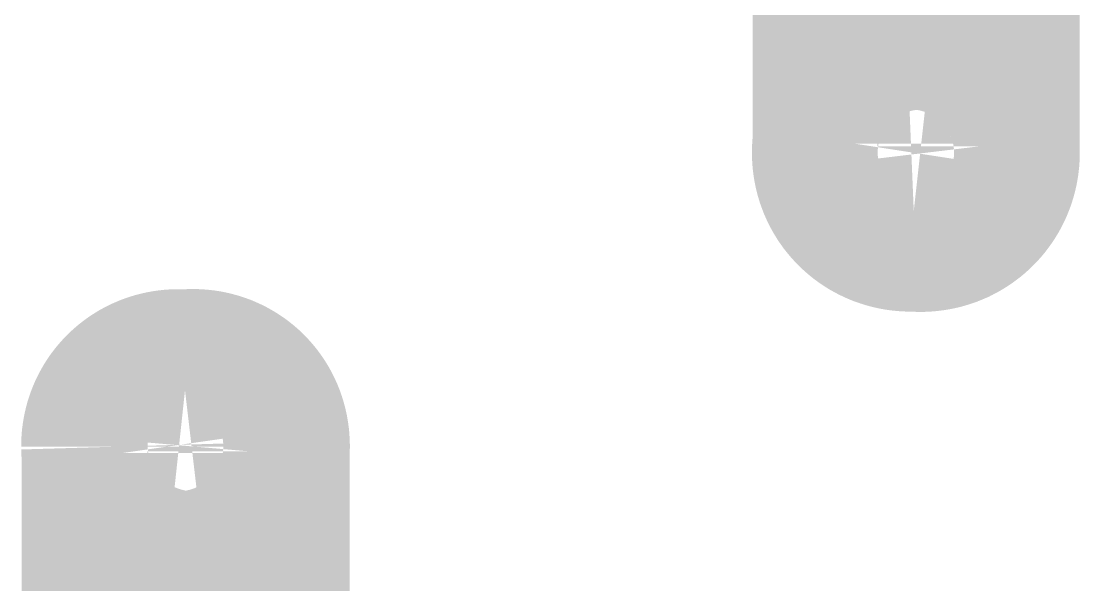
# Model space of a CAD drawing. Header units: inches. Extents: x 15 to 148, y 10 to 111.
# Drawn here: x 143.3748 to 143.4691, y 100.3561 to 100.4063 of the extents above; entities that cross this region are included whole.
import ezdxf

# ---------------------------------------------------------------- set-up
doc = ezdxf.new("R2010")
doc.units = ezdxf.units.IN
doc.header["$MEASUREMENT"] = 0
doc.layers.add('BLK_12AWG', color=7, linetype='Continuous')

# ---------------------------------------------------------------- blocks, each defined once
blk = doc.blocks.new('CEGHSD')
at = {"const_width": 0.008}
for points in [[(137.0129766324227, 100.7771660034614), (137.0129766324227, 100.7978260034614)], [(137.0129766324227, 100.7771660034614), (137.0129766324227, 100.7978260034614)], [(137.0129766324227, 100.7771660034614), (137.0129766324227, 100.7978260034614)], [(137.0179136324227, 100.7976660034614), (137.0179136324227, 100.7770520034614)], [(137.0179136324227, 100.7976660034614), (137.0179136324227, 100.7770520034614)], [(137.0179136324227, 100.7976660034614), (137.0179136324227, 100.7770520034614)], [(137.0129766324227, 100.7771660034614), (137.0129706324227, 100.7771270034614), (137.0129656324227, 100.7770860034614), (137.0129606324227, 100.7770420034614), (137.0129566324227, 100.7769980034614), (137.0129536324227, 100.7769530034614), (137.0129516324227, 100.7769060034614), (137.0129496324227, 100.7768590034614), (137.0129496324227, 100.7768110034614)], [(137.0129766324227, 100.7771660034614), (137.0129706324227, 100.7771270034614), (137.0129656324227, 100.7770860034614), (137.0129606324227, 100.7770420034614), (137.0129566324227, 100.7769980034614), (137.0129536324227, 100.7769530034614), (137.0129516324227, 100.7769060034614), (137.0129496324227, 100.7768590034614), (137.0129496324227, 100.7768110034614)], [(137.0129766324227, 100.7771660034614), (137.0129706324227, 100.7771270034614), (137.0129656324227, 100.7770860034614), (137.0129606324227, 100.7770420034614), (137.0129566324227, 100.7769980034614), (137.0129536324227, 100.7769530034614), (137.0129516324227, 100.7769060034614), (137.0129496324227, 100.7768590034614), (137.0129496324227, 100.7768110034614)], [(137.0152486324227, 100.7745120034614), (137.0152176324227, 100.7745120034614), (137.0151886324227, 100.7745130034614), (137.0151576324227, 100.7745140034614), (137.0151276324227, 100.7745150034614), (137.0150976324227, 100.7745170034614), (137.0150686324227, 100.7745190034614), (137.0150386324227, 100.7745210034614), (137.0150096324227, 100.7745240034614), (137.0149796324227, 100.7745270034614), (137.0149506324227, 100.7745300034614), (137.0149216324227, 100.7745340034614), (137.0148926324227, 100.7745380034614), (137.0148636324227, 100.7745420034614), (137.0148356324227, 100.7745470034614), (137.0148066324227, 100.7745520034614), (137.0147786324227, 100.7745580034614), (137.0147496324227, 100.7745640034614), (137.0147216324227, 100.7745700034614), (137.0146936324227, 100.7745760034614), (137.0146656324227, 100.7745830034614), (137.0146386324227, 100.7745900034614), (137.0146106324227, 100.7745980034614), (137.0145836324227, 100.7746050034614), (137.0145566324227, 100.7746130034614), (137.0145286324227, 100.7746220034614), (137.0145016324227, 100.7746310034614), (137.0144756324227, 100.7746400034614), (137.0144486324227, 100.7746490034614), (137.0144216324227, 100.7746590034614), (137.0143956324227, 100.7746680034614), (137.0143696324227, 100.7746790034614), (137.0143436324227, 100.7746890034614), (137.0143176324227, 100.7747000034614), (137.0142916324227, 100.7747110034614), (137.0142666324227, 100.7747230034614), (137.0142416324227, 100.7747350034614), (137.0142166324227, 100.7747470034614), (137.0141916324227, 100.7747590034614), (137.0141666324227, 100.7747720034614), (137.0141416324227, 100.7747850034614), (137.0141176324227, 100.7747980034614), (137.0140936324227, 100.7748120034614), (137.0140696324227, 100.7748260034614), (137.0140456324227, 100.7748390034614), (137.0140226324227, 100.7748540034614), (137.0139986324227, 100.7748680034614), (137.0139526324227, 100.7748980034614), (137.0139296324227, 100.7749140034614), (137.0139076324227, 100.7749290034614), (137.0138846324227, 100.7749460034614), (137.0138626324227, 100.7749620034614), (137.0138406324227, 100.7749780034614), (137.0138196324227, 100.7749950034614), (137.0137976324227, 100.7750120034614), (137.0137766324227, 100.7750290034614), (137.0137556324227, 100.7750470034614), (137.0137346324227, 100.7750650034614), (137.0137136324227, 100.7750830034614), (137.0136936324227, 100.7751010034614), (137.0136736324227, 100.7751200034614), (137.0136536324227, 100.7751380034614), (137.0136336324227, 100.7751570034614), (137.0136136324227, 100.7751770034614), (137.0135946324227, 100.7751960034614), (137.0135756324227, 100.7752160034614), (137.0135566324227, 100.7752360034614), (137.0135386324227, 100.7752560034614), (137.0135206324227, 100.7752760034614), (137.0135026324227, 100.7752970034614), (137.0134846324227, 100.7753180034614), (137.0134666324227, 100.7753390034614), (137.0134496324227, 100.7753600034614), (137.0134326324227, 100.7753820034614), (137.0134156324227, 100.7754030034614), (137.0133996324227, 100.7754260034614), (137.0133836324227, 100.7754480034614), (137.0133676324227, 100.7754700034614), (137.0133516324227, 100.7754920034614), (137.0133366324227, 100.7755150034614), (137.0133206324227, 100.7755380034614), (137.0133066324227, 100.7755610034614), (137.0132916324227, 100.7755850034614), (137.0132766324227, 100.7756090034614), (137.0132626324227, 100.7756320034614), (137.0132496324227, 100.7756560034614), (137.0132356324227, 100.7756800034614), (137.0132226324227, 100.7757050034614), (137.0132096324227, 100.7757290034614), (137.0131966324227, 100.7757540034614), (137.0131846324227, 100.7757790034614), (137.0131726324227, 100.7758040034614), (137.0131606324227, 100.7758290034614), (137.0131496324227, 100.7758550034614), (137.0131386324227, 100.7758800034614), (137.0131266324227, 100.7759060034614), (137.0131166324227, 100.7759320034614), (137.0131066324227, 100.7759580034614), (137.0130966324227, 100.7759850034614), (137.0130866324227, 100.7760110034614), (137.0130676324227, 100.7760640034614), (137.0130516324227, 100.7761180034614), (137.0130346324227, 100.7761730034614), (137.0130206324227, 100.7762290034614), (137.0130066324227, 100.7762850034614), (137.0129956324227, 100.7763410034614), (137.0129896324227, 100.7763690034614), (137.0129846324227, 100.7763980034614), (137.0129796324227, 100.7764270034614), (137.0129756324227, 100.7764550034614), (137.0129716324227, 100.7764840034614), (137.0129676324227, 100.7765130034614), (137.0129636324227, 100.7765430034614), (137.0129606324227, 100.7765720034614), (137.0129556324227, 100.7766310034614), (137.0129526324227, 100.7766900034614), (137.0129516324227, 100.7767200034614), (137.0129506324227, 100.7767510034614), (137.0129496324227, 100.7767810034614), (137.0129496324227, 100.7768110034614)], [(137.0152486324227, 100.7745120034614), (137.0152176324227, 100.7745120034614), (137.0151886324227, 100.7745130034614), (137.0151576324227, 100.7745140034614), (137.0151276324227, 100.7745150034614), (137.0150976324227, 100.7745170034614), (137.0150686324227, 100.7745190034614), (137.0150386324227, 100.7745210034614), (137.0150096324227, 100.7745240034614), (137.0149796324227, 100.7745270034614), (137.0149506324227, 100.7745300034614), (137.0149216324227, 100.7745340034614), (137.0148926324227, 100.7745380034614), (137.0148636324227, 100.7745420034614), (137.0148356324227, 100.7745470034614), (137.0148066324227, 100.7745520034614), (137.0147786324227, 100.7745580034614), (137.0147496324227, 100.7745640034614), (137.0147216324227, 100.7745700034614), (137.0146936324227, 100.7745760034614), (137.0146656324227, 100.7745830034614), (137.0146386324227, 100.7745900034614), (137.0146106324227, 100.7745980034614), (137.0145836324227, 100.7746050034614), (137.0145566324227, 100.7746130034614), (137.0145286324227, 100.7746220034614), (137.0145016324227, 100.7746310034614), (137.0144756324227, 100.7746400034614), (137.0144486324227, 100.7746490034614), (137.0144216324227, 100.7746590034614), (137.0143956324227, 100.7746680034614), (137.0143696324227, 100.7746790034614), (137.0143436324227, 100.7746890034614), (137.0143176324227, 100.7747000034614), (137.0142916324227, 100.7747110034614), (137.0142666324227, 100.7747230034614), (137.0142416324227, 100.7747350034614), (137.0142166324227, 100.7747470034614), (137.0141916324227, 100.7747590034614), (137.0141666324227, 100.7747720034614), (137.0141416324227, 100.7747850034614), (137.0141176324227, 100.7747980034614), (137.0140936324227, 100.7748120034614), (137.0140696324227, 100.7748260034614), (137.0140456324227, 100.7748390034614), (137.0140226324227, 100.7748540034614), (137.0139986324227, 100.7748680034614), (137.0139526324227, 100.7748980034614), (137.0139296324227, 100.7749140034614), (137.0139076324227, 100.7749290034614), (137.0138846324227, 100.7749460034614), (137.0138626324227, 100.7749620034614), (137.0138406324227, 100.7749780034614), (137.0138196324227, 100.7749950034614), (137.0137976324227, 100.7750120034614), (137.0137766324227, 100.7750290034614), (137.0137556324227, 100.7750470034614), (137.0137346324227, 100.7750650034614), (137.0137136324227, 100.7750830034614), (137.0136936324227, 100.7751010034614), (137.0136736324227, 100.7751200034614), (137.0136536324227, 100.7751380034614), (137.0136336324227, 100.7751570034614), (137.0136136324227, 100.7751770034614), (137.0135946324227, 100.7751960034614), (137.0135756324227, 100.7752160034614), (137.0135566324227, 100.7752360034614), (137.0135386324227, 100.7752560034614), (137.0135206324227, 100.7752760034614), (137.0135026324227, 100.7752970034614), (137.0134846324227, 100.7753180034614), (137.0134666324227, 100.7753390034614), (137.0134496324227, 100.7753600034614), (137.0134326324227, 100.7753820034614), (137.0134156324227, 100.7754030034614), (137.0133996324227, 100.7754260034614), (137.0133836324227, 100.7754480034614), (137.0133676324227, 100.7754700034614), (137.0133516324227, 100.7754920034614), (137.0133366324227, 100.7755150034614), (137.0133206324227, 100.7755380034614), (137.0133066324227, 100.7755610034614), (137.0132916324227, 100.7755850034614), (137.0132766324227, 100.7756090034614), (137.0132626324227, 100.7756320034614), (137.0132496324227, 100.7756560034614), (137.0132356324227, 100.7756800034614), (137.0132226324227, 100.7757050034614), (137.0132096324227, 100.7757290034614), (137.0131966324227, 100.7757540034614), (137.0131846324227, 100.7757790034614), (137.0131726324227, 100.7758040034614), (137.0131606324227, 100.7758290034614), (137.0131496324227, 100.7758550034614), (137.0131386324227, 100.7758800034614), (137.0131266324227, 100.7759060034614), (137.0131166324227, 100.7759320034614), (137.0131066324227, 100.7759580034614), (137.0130966324227, 100.7759850034614), (137.0130866324227, 100.7760110034614), (137.0130676324227, 100.7760640034614), (137.0130516324227, 100.7761180034614), (137.0130346324227, 100.7761730034614), (137.0130206324227, 100.7762290034614), (137.0130066324227, 100.7762850034614), (137.0129956324227, 100.7763410034614), (137.0129896324227, 100.7763690034614), (137.0129846324227, 100.7763980034614), (137.0129796324227, 100.7764270034614), (137.0129756324227, 100.7764550034614), (137.0129716324227, 100.7764840034614), (137.0129676324227, 100.7765130034614), (137.0129636324227, 100.7765430034614), (137.0129606324227, 100.7765720034614), (137.0129556324227, 100.7766310034614), (137.0129526324227, 100.7766900034614), (137.0129516324227, 100.7767200034614), (137.0129506324227, 100.7767510034614), (137.0129496324227, 100.7767810034614), (137.0129496324227, 100.7768110034614)], [(137.0152486324227, 100.7745120034614), (137.0152176324227, 100.7745120034614), (137.0151886324227, 100.7745130034614), (137.0151576324227, 100.7745140034614), (137.0151276324227, 100.7745150034614), (137.0150976324227, 100.7745170034614), (137.0150686324227, 100.7745190034614), (137.0150386324227, 100.7745210034614), (137.0150096324227, 100.7745240034614), (137.0149796324227, 100.7745270034614), (137.0149506324227, 100.7745300034614), (137.0149216324227, 100.7745340034614), (137.0148926324227, 100.7745380034614), (137.0148636324227, 100.7745420034614), (137.0148356324227, 100.7745470034614), (137.0148066324227, 100.7745520034614), (137.0147786324227, 100.7745580034614), (137.0147496324227, 100.7745640034614), (137.0147216324227, 100.7745700034614), (137.0146936324227, 100.7745760034614), (137.0146656324227, 100.7745830034614), (137.0146386324227, 100.7745900034614), (137.0146106324227, 100.7745980034614), (137.0145836324227, 100.7746050034614), (137.0145566324227, 100.7746130034614), (137.0145286324227, 100.7746220034614), (137.0145016324227, 100.7746310034614), (137.0144756324227, 100.7746400034614), (137.0144486324227, 100.7746490034614), (137.0144216324227, 100.7746590034614), (137.0143956324227, 100.7746680034614), (137.0143696324227, 100.7746790034614), (137.0143436324227, 100.7746890034614), (137.0143176324227, 100.7747000034614), (137.0142916324227, 100.7747110034614), (137.0142666324227, 100.7747230034614), (137.0142416324227, 100.7747350034614), (137.0142166324227, 100.7747470034614), (137.0141916324227, 100.7747590034614), (137.0141666324227, 100.7747720034614), (137.0141416324227, 100.7747850034614), (137.0141176324227, 100.7747980034614), (137.0140936324227, 100.7748120034614), (137.0140696324227, 100.7748260034614), (137.0140456324227, 100.7748390034614), (137.0140226324227, 100.7748540034614), (137.0139986324227, 100.7748680034614), (137.0139526324227, 100.7748980034614), (137.0139296324227, 100.7749140034614), (137.0139076324227, 100.7749290034614), (137.0138846324227, 100.7749460034614), (137.0138626324227, 100.7749620034614), (137.0138406324227, 100.7749780034614), (137.0138196324227, 100.7749950034614), (137.0137976324227, 100.7750120034614), (137.0137766324227, 100.7750290034614), (137.0137556324227, 100.7750470034614), (137.0137346324227, 100.7750650034614), (137.0137136324227, 100.7750830034614), (137.0136936324227, 100.7751010034614), (137.0136736324227, 100.7751200034614), (137.0136536324227, 100.7751380034614), (137.0136336324227, 100.7751570034614), (137.0136136324227, 100.7751770034614), (137.0135946324227, 100.7751960034614), (137.0135756324227, 100.7752160034614), (137.0135566324227, 100.7752360034614), (137.0135386324227, 100.7752560034614), (137.0135206324227, 100.7752760034614), (137.0135026324227, 100.7752970034614), (137.0134846324227, 100.7753180034614), (137.0134666324227, 100.7753390034614), (137.0134496324227, 100.7753600034614), (137.0134326324227, 100.7753820034614), (137.0134156324227, 100.7754030034614), (137.0133996324227, 100.7754260034614), (137.0133836324227, 100.7754480034614), (137.0133676324227, 100.7754700034614), (137.0133516324227, 100.7754920034614), (137.0133366324227, 100.7755150034614), (137.0133206324227, 100.7755380034614), (137.0133066324227, 100.7755610034614), (137.0132916324227, 100.7755850034614), (137.0132766324227, 100.7756090034614), (137.0132626324227, 100.7756320034614), (137.0132496324227, 100.7756560034614), (137.0132356324227, 100.7756800034614), (137.0132226324227, 100.7757050034614), (137.0132096324227, 100.7757290034614), (137.0131966324227, 100.7757540034614), (137.0131846324227, 100.7757790034614), (137.0131726324227, 100.7758040034614), (137.0131606324227, 100.7758290034614), (137.0131496324227, 100.7758550034614), (137.0131386324227, 100.7758800034614), (137.0131266324227, 100.7759060034614), (137.0131166324227, 100.7759320034614), (137.0131066324227, 100.7759580034614), (137.0130966324227, 100.7759850034614), (137.0130866324227, 100.7760110034614), (137.0130676324227, 100.7760640034614), (137.0130516324227, 100.7761180034614), (137.0130346324227, 100.7761730034614), (137.0130206324227, 100.7762290034614), (137.0130066324227, 100.7762850034614), (137.0129956324227, 100.7763410034614), (137.0129896324227, 100.7763690034614), (137.0129846324227, 100.7763980034614), (137.0129796324227, 100.7764270034614), (137.0129756324227, 100.7764550034614), (137.0129716324227, 100.7764840034614), (137.0129676324227, 100.7765130034614), (137.0129636324227, 100.7765430034614), (137.0129606324227, 100.7765720034614), (137.0129556324227, 100.7766310034614), (137.0129526324227, 100.7766900034614), (137.0129516324227, 100.7767200034614), (137.0129506324227, 100.7767510034614), (137.0129496324227, 100.7767810034614), (137.0129496324227, 100.7768110034614)], [(137.0156056324227, 100.7745010034614), (137.0156366324227, 100.7745010034614), (137.0156666324227, 100.7745020034614), (137.0156976324227, 100.7745020034614), (137.0157266324227, 100.7745030034614), (137.0157576324227, 100.7745050034614), (137.0157876324227, 100.7745070034614), (137.0158176324227, 100.7745100034614), (137.0158466324227, 100.7745130034614), (137.0158766324227, 100.7745160034614), (137.0159056324227, 100.7745190034614), (137.0159356324227, 100.7745230034614), (137.0159646324227, 100.7745270034614), (137.0159936324227, 100.7745310034614), (137.0160226324227, 100.7745360034614), (137.0160516324227, 100.7745410034614), (137.0160806324227, 100.7745470034614), (137.0161086324227, 100.7745530034614), (137.0161376324227, 100.7745590034614), (137.0161656324227, 100.7745650034614), (137.0161936324227, 100.7745720034614), (137.0162216324227, 100.7745790034614), (137.0162496324227, 100.7745870034614), (137.0162766324227, 100.7745950034614), (137.0163046324227, 100.7746030034614), (137.0163316324227, 100.7746110034614), (137.0163586324227, 100.7746200034614), (137.0163866324227, 100.7746290034614), (137.0164126324227, 100.7746390034614), (137.0164396324227, 100.7746480034614), (137.0164656324227, 100.7746590034614), (137.0164926324227, 100.7746690034614), (137.0165186324227, 100.7746790034614), (137.0165446324227, 100.7746900034614), (137.0165706324227, 100.7747020034614), (137.0165966324227, 100.7747130034614), (137.0166216324227, 100.7747260034614), (137.0166476324227, 100.7747380034614), (137.0166726324227, 100.7747500034614), (137.0166976324227, 100.7747630034614), (137.0167216324227, 100.7747760034614), (137.0167466324227, 100.7747890034614), (137.0167706324227, 100.7748030034614), (137.0167956324227, 100.7748170034614), (137.0168196324227, 100.7748310034614), (137.0168666324227, 100.7748600034614), (137.0168896324227, 100.7748750034614), (137.0169126324227, 100.7748900034614), (137.0169356324227, 100.7749060034614), (137.0169586324227, 100.7749220034614), (137.0169806324227, 100.7749380034614), (137.0170036324227, 100.7749550034614), (137.0170256324227, 100.7749710034614), (137.0170476324227, 100.7749880034614), (137.0170696324227, 100.7750050034614), (137.0170906324227, 100.7750230034614), (137.0171336324227, 100.7750580034614), (137.0171746324227, 100.7750950034614), (137.0172156324227, 100.7751330034614), (137.0172546324227, 100.7751710034614), (137.0172736324227, 100.7751910034614), (137.0172936324227, 100.7752110034614), (137.0173126324227, 100.7752310034614), (137.0173306324227, 100.7752510034614), (137.0173676324227, 100.7752920034614), (137.0174026324227, 100.7753350034614), (137.0174206324227, 100.7753560034614), (137.0174376324227, 100.7753780034614), (137.0174546324227, 100.7754000034614), (137.0174716324227, 100.7754220034614), (137.0174876324227, 100.7754440034614), (137.0175036324227, 100.7754670034614), (137.0175196324227, 100.7754900034614), (137.0175356324227, 100.7755130034614), (137.0175506324227, 100.7755360034614), (137.0175656324227, 100.7755590034614), (137.0175806324227, 100.7755830034614), (137.0175946324227, 100.7756070034614), (137.0176086324227, 100.7756310034614), (137.0176236324227, 100.7756550034614), (137.0176496324227, 100.7757040034614), (137.0176626324227, 100.7757290034614), (137.0176756324227, 100.7757530034614), (137.0177006324227, 100.7758040034614), (137.0177126324227, 100.7758290034614), (137.0177236324227, 100.7758550034614), (137.0177356324227, 100.7758810034614), (137.0177466324227, 100.7759070034614), (137.0177566324227, 100.7759330034614), (137.0177676324227, 100.7759600034614), (137.0177776324227, 100.7759860034614), (137.0177876324227, 100.7760130034614), (137.0178056324227, 100.7760670034614), (137.0178146324227, 100.7760940034614), (137.0178236324227, 100.7761220034614), (137.0178316324227, 100.7761490034614), (137.0178386324227, 100.7761770034614), (137.0178466324227, 100.7762050034614), (137.0178536324227, 100.7762330034614), (137.0178606324227, 100.7762610034614), (137.0178666324227, 100.7762890034614), (137.0178736324227, 100.7763170034614), (137.0178786324227, 100.7763460034614), (137.0178846324227, 100.7763740034614), (137.0178896324227, 100.7764030034614), (137.0178946324227, 100.7764320034614), (137.0178996324227, 100.7764610034614), (137.0179066324227, 100.7765200034614), (137.0179106324227, 100.7765500034614), (137.0179136324227, 100.7765790034614), (137.0179156324227, 100.7766090034614), (137.0179186324227, 100.7766390034614), (137.0179206324227, 100.7766680034614), (137.0179216324227, 100.7766990034614), (137.0179236324227, 100.7767290034614), (137.0179246324227, 100.7767590034614), (137.0179256324227, 100.7767890034614), (137.0179256324227, 100.7768200034614)], [(137.0156056324227, 100.7745010034614), (137.0156366324227, 100.7745010034614), (137.0156666324227, 100.7745020034614), (137.0156976324227, 100.7745020034614), (137.0157266324227, 100.7745030034614), (137.0157576324227, 100.7745050034614), (137.0157876324227, 100.7745070034614), (137.0158176324227, 100.7745100034614), (137.0158466324227, 100.7745130034614), (137.0158766324227, 100.7745160034614), (137.0159056324227, 100.7745190034614), (137.0159356324227, 100.7745230034614), (137.0159646324227, 100.7745270034614), (137.0159936324227, 100.7745310034614), (137.0160226324227, 100.7745360034614), (137.0160516324227, 100.7745410034614), (137.0160806324227, 100.7745470034614), (137.0161086324227, 100.7745530034614), (137.0161376324227, 100.7745590034614), (137.0161656324227, 100.7745650034614), (137.0161936324227, 100.7745720034614), (137.0162216324227, 100.7745790034614), (137.0162496324227, 100.7745870034614), (137.0162766324227, 100.7745950034614), (137.0163046324227, 100.7746030034614), (137.0163316324227, 100.7746110034614), (137.0163586324227, 100.7746200034614), (137.0163866324227, 100.7746290034614), (137.0164126324227, 100.7746390034614), (137.0164396324227, 100.7746480034614), (137.0164656324227, 100.7746590034614), (137.0164926324227, 100.7746690034614), (137.0165186324227, 100.7746790034614), (137.0165446324227, 100.7746900034614), (137.0165706324227, 100.7747020034614), (137.0165966324227, 100.7747130034614), (137.0166216324227, 100.7747260034614), (137.0166476324227, 100.7747380034614), (137.0166726324227, 100.7747500034614), (137.0166976324227, 100.7747630034614), (137.0167216324227, 100.7747760034614), (137.0167466324227, 100.7747890034614), (137.0167706324227, 100.7748030034614), (137.0167956324227, 100.7748170034614), (137.0168196324227, 100.7748310034614), (137.0168666324227, 100.7748600034614), (137.0168896324227, 100.7748750034614), (137.0169126324227, 100.7748900034614), (137.0169356324227, 100.7749060034614), (137.0169586324227, 100.7749220034614), (137.0169806324227, 100.7749380034614), (137.0170036324227, 100.7749550034614), (137.0170256324227, 100.7749710034614), (137.0170476324227, 100.7749880034614), (137.0170696324227, 100.7750050034614), (137.0170906324227, 100.7750230034614), (137.0171336324227, 100.7750580034614), (137.0171746324227, 100.7750950034614), (137.0172156324227, 100.7751330034614), (137.0172546324227, 100.7751710034614), (137.0172736324227, 100.7751910034614), (137.0172936324227, 100.7752110034614), (137.0173126324227, 100.7752310034614), (137.0173306324227, 100.7752510034614), (137.0173676324227, 100.7752920034614), (137.0174026324227, 100.7753350034614), (137.0174206324227, 100.7753560034614), (137.0174376324227, 100.7753780034614), (137.0174546324227, 100.7754000034614), (137.0174716324227, 100.7754220034614), (137.0174876324227, 100.7754440034614), (137.0175036324227, 100.7754670034614), (137.0175196324227, 100.7754900034614), (137.0175356324227, 100.7755130034614), (137.0175506324227, 100.7755360034614), (137.0175656324227, 100.7755590034614), (137.0175806324227, 100.7755830034614), (137.0175946324227, 100.7756070034614), (137.0176086324227, 100.7756310034614), (137.0176236324227, 100.7756550034614), (137.0176496324227, 100.7757040034614), (137.0176626324227, 100.7757290034614), (137.0176756324227, 100.7757530034614), (137.0177006324227, 100.7758040034614), (137.0177126324227, 100.7758290034614), (137.0177236324227, 100.7758550034614), (137.0177356324227, 100.7758810034614), (137.0177466324227, 100.7759070034614), (137.0177566324227, 100.7759330034614), (137.0177676324227, 100.7759600034614), (137.0177776324227, 100.7759860034614), (137.0177876324227, 100.7760130034614), (137.0178056324227, 100.7760670034614), (137.0178146324227, 100.7760940034614), (137.0178236324227, 100.7761220034614), (137.0178316324227, 100.7761490034614), (137.0178386324227, 100.7761770034614), (137.0178466324227, 100.7762050034614), (137.0178536324227, 100.7762330034614), (137.0178606324227, 100.7762610034614), (137.0178666324227, 100.7762890034614), (137.0178736324227, 100.7763170034614), (137.0178786324227, 100.7763460034614), (137.0178846324227, 100.7763740034614), (137.0178896324227, 100.7764030034614), (137.0178946324227, 100.7764320034614), (137.0178996324227, 100.7764610034614), (137.0179066324227, 100.7765200034614), (137.0179106324227, 100.7765500034614), (137.0179136324227, 100.7765790034614), (137.0179156324227, 100.7766090034614), (137.0179186324227, 100.7766390034614), (137.0179206324227, 100.7766680034614), (137.0179216324227, 100.7766990034614), (137.0179236324227, 100.7767290034614), (137.0179246324227, 100.7767590034614), (137.0179256324227, 100.7767890034614), (137.0179256324227, 100.7768200034614)], [(137.0156056324227, 100.7745010034614), (137.0156366324227, 100.7745010034614), (137.0156666324227, 100.7745020034614), (137.0156976324227, 100.7745020034614), (137.0157266324227, 100.7745030034614), (137.0157576324227, 100.7745050034614), (137.0157876324227, 100.7745070034614), (137.0158176324227, 100.7745100034614), (137.0158466324227, 100.7745130034614), (137.0158766324227, 100.7745160034614), (137.0159056324227, 100.7745190034614), (137.0159356324227, 100.7745230034614), (137.0159646324227, 100.7745270034614), (137.0159936324227, 100.7745310034614), (137.0160226324227, 100.7745360034614), (137.0160516324227, 100.7745410034614), (137.0160806324227, 100.7745470034614), (137.0161086324227, 100.7745530034614), (137.0161376324227, 100.7745590034614), (137.0161656324227, 100.7745650034614), (137.0161936324227, 100.7745720034614), (137.0162216324227, 100.7745790034614), (137.0162496324227, 100.7745870034614), (137.0162766324227, 100.7745950034614), (137.0163046324227, 100.7746030034614), (137.0163316324227, 100.7746110034614), (137.0163586324227, 100.7746200034614), (137.0163866324227, 100.7746290034614), (137.0164126324227, 100.7746390034614), (137.0164396324227, 100.7746480034614), (137.0164656324227, 100.7746590034614), (137.0164926324227, 100.7746690034614), (137.0165186324227, 100.7746790034614), (137.0165446324227, 100.7746900034614), (137.0165706324227, 100.7747020034614), (137.0165966324227, 100.7747130034614), (137.0166216324227, 100.7747260034614), (137.0166476324227, 100.7747380034614), (137.0166726324227, 100.7747500034614), (137.0166976324227, 100.7747630034614), (137.0167216324227, 100.7747760034614), (137.0167466324227, 100.7747890034614), (137.0167706324227, 100.7748030034614), (137.0167956324227, 100.7748170034614), (137.0168196324227, 100.7748310034614), (137.0168666324227, 100.7748600034614), (137.0168896324227, 100.7748750034614), (137.0169126324227, 100.7748900034614), (137.0169356324227, 100.7749060034614), (137.0169586324227, 100.7749220034614), (137.0169806324227, 100.7749380034614), (137.0170036324227, 100.7749550034614), (137.0170256324227, 100.7749710034614), (137.0170476324227, 100.7749880034614), (137.0170696324227, 100.7750050034614), (137.0170906324227, 100.7750230034614), (137.0171336324227, 100.7750580034614), (137.0171746324227, 100.7750950034614), (137.0172156324227, 100.7751330034614), (137.0172546324227, 100.7751710034614), (137.0172736324227, 100.7751910034614), (137.0172936324227, 100.7752110034614), (137.0173126324227, 100.7752310034614), (137.0173306324227, 100.7752510034614), (137.0173676324227, 100.7752920034614), (137.0174026324227, 100.7753350034614), (137.0174206324227, 100.7753560034614), (137.0174376324227, 100.7753780034614), (137.0174546324227, 100.7754000034614), (137.0174716324227, 100.7754220034614), (137.0174876324227, 100.7754440034614), (137.0175036324227, 100.7754670034614), (137.0175196324227, 100.7754900034614), (137.0175356324227, 100.7755130034614), (137.0175506324227, 100.7755360034614), (137.0175656324227, 100.7755590034614), (137.0175806324227, 100.7755830034614), (137.0175946324227, 100.7756070034614), (137.0176086324227, 100.7756310034614), (137.0176236324227, 100.7756550034614), (137.0176496324227, 100.7757040034614), (137.0176626324227, 100.7757290034614), (137.0176756324227, 100.7757530034614), (137.0177006324227, 100.7758040034614), (137.0177126324227, 100.7758290034614), (137.0177236324227, 100.7758550034614), (137.0177356324227, 100.7758810034614), (137.0177466324227, 100.7759070034614), (137.0177566324227, 100.7759330034614), (137.0177676324227, 100.7759600034614), (137.0177776324227, 100.7759860034614), (137.0177876324227, 100.7760130034614), (137.0178056324227, 100.7760670034614), (137.0178146324227, 100.7760940034614), (137.0178236324227, 100.7761220034614), (137.0178316324227, 100.7761490034614), (137.0178386324227, 100.7761770034614), (137.0178466324227, 100.7762050034614), (137.0178536324227, 100.7762330034614), (137.0178606324227, 100.7762610034614), (137.0178666324227, 100.7762890034614), (137.0178736324227, 100.7763170034614), (137.0178786324227, 100.7763460034614), (137.0178846324227, 100.7763740034614), (137.0178896324227, 100.7764030034614), (137.0178946324227, 100.7764320034614), (137.0178996324227, 100.7764610034614), (137.0179066324227, 100.7765200034614), (137.0179106324227, 100.7765500034614), (137.0179136324227, 100.7765790034614), (137.0179156324227, 100.7766090034614), (137.0179186324227, 100.7766390034614), (137.0179206324227, 100.7766680034614), (137.0179216324227, 100.7766990034614), (137.0179236324227, 100.7767290034614), (137.0179246324227, 100.7767590034614), (137.0179256324227, 100.7767890034614), (137.0179256324227, 100.7768200034614)], [(137.0179136324227, 100.7770500034614), (137.0179166324227, 100.7770250034614), (137.0179186324227, 100.7769980034614), (137.0179226324227, 100.7769410034614), (137.0179236324227, 100.7769120034614), (137.0179246324227, 100.7768810034614), (137.0179256324227, 100.7768510034614), (137.0179256324227, 100.7768200034614)], [(137.0179136324227, 100.7770500034614), (137.0179166324227, 100.7770250034614), (137.0179186324227, 100.7769980034614), (137.0179226324227, 100.7769410034614), (137.0179236324227, 100.7769120034614), (137.0179246324227, 100.7768810034614), (137.0179256324227, 100.7768510034614), (137.0179256324227, 100.7768200034614)], [(137.0179136324227, 100.7770500034614), (137.0179166324227, 100.7770250034614), (137.0179186324227, 100.7769980034614), (137.0179226324227, 100.7769410034614), (137.0179236324227, 100.7769120034614), (137.0179246324227, 100.7768810034614), (137.0179256324227, 100.7768510034614), (137.0179256324227, 100.7768200034614)], [(137.0152486324227, 100.7745120034614), (137.0152766324227, 100.7745120034614), (137.0153036324227, 100.7745130034614), (137.0153286324227, 100.7745130034614), (137.0153526324227, 100.7745140034614)], [(137.0152486324227, 100.7745120034614), (137.0152766324227, 100.7745120034614), (137.0153036324227, 100.7745130034614), (137.0153286324227, 100.7745130034614), (137.0153526324227, 100.7745140034614)], [(137.0152486324227, 100.7745120034614), (137.0152766324227, 100.7745120034614), (137.0153036324227, 100.7745130034614), (137.0153286324227, 100.7745130034614), (137.0153526324227, 100.7745140034614)], [(137.0156056324227, 100.7745010034614), (137.0155726324227, 100.7745010034614), (137.0155386324227, 100.7745020034614), (137.0155066324227, 100.7745030034614), (137.0154736324227, 100.7745040034614), (137.0154426324227, 100.7745060034614), (137.0154126324227, 100.7745080034614), (137.0153826324227, 100.7745110034614), (137.0153556324227, 100.7745140034614)], [(137.0156056324227, 100.7745010034614), (137.0155726324227, 100.7745010034614), (137.0155386324227, 100.7745020034614), (137.0155066324227, 100.7745030034614), (137.0154736324227, 100.7745040034614), (137.0154426324227, 100.7745060034614), (137.0154126324227, 100.7745080034614), (137.0153826324227, 100.7745110034614), (137.0153556324227, 100.7745140034614)], [(137.0156056324227, 100.7745010034614), (137.0155726324227, 100.7745010034614), (137.0155386324227, 100.7745020034614), (137.0155066324227, 100.7745030034614), (137.0154736324227, 100.7745040034614), (137.0154426324227, 100.7745060034614), (137.0154126324227, 100.7745080034614), (137.0153826324227, 100.7745110034614), (137.0153556324227, 100.7745140034614)], [(136.9862546324227, 100.7673990034614), (136.9862256324227, 100.7673990034614), (136.9861966324227, 100.7673980034614), (136.9861676324227, 100.7673980034614), (136.9861386324227, 100.7673960034614), (136.9861096324227, 100.7673950034614), (136.9860806324227, 100.7673930034614), (136.9860526324227, 100.7673900034614), (136.9860236324227, 100.7673880034614), (136.9859956324227, 100.7673850034614), (136.9859666324227, 100.7673820034614), (136.9859386324227, 100.7673780034614), (136.9859106324227, 100.7673740034614), (136.9858826324227, 100.7673700034614), (136.9858546324227, 100.7673650034614), (136.9858276324227, 100.7673600034614), (136.9857996324227, 100.7673550034614), (136.9857726324227, 100.7673490034614), (136.9857456324227, 100.7673430034614), (136.9857176324227, 100.7673370034614), (136.9856916324227, 100.7673310034614), (136.9856646324227, 100.7673240034614), (136.9856376324227, 100.7673160034614), (136.9856106324227, 100.7673090034614), (136.9855846324227, 100.7673010034614), (136.9855586324227, 100.7672930034614), (136.9855326324227, 100.7672850034614), (136.9855066324227, 100.7672760034614), (136.9854806324227, 100.7672660034614), (136.9854546324227, 100.7672570034614), (136.9854296324227, 100.7672480034614), (136.9854046324227, 100.7672380034614), (136.9853786324227, 100.7672270034614), (136.9853546324227, 100.7672170034614), (136.9853296324227, 100.7672060034614), (136.9853046324227, 100.7671950034614), (136.9852806324227, 100.7671830034614), (136.9852556324227, 100.7671720034614), (136.9852316324227, 100.7671600034614), (136.9852076324227, 100.7671480034614), (136.9851846324227, 100.7671350034614), (136.9851606324227, 100.7671220034614), (136.9851376324227, 100.7671090034614), (136.9851136324227, 100.7670960034614), (136.9850906324227, 100.7670820034614), (136.9850456324227, 100.7670540034614), (136.9850006324227, 100.7670250034614), (136.9849566324227, 100.7669950034614), (136.9849136324227, 100.7669640034614), (136.9848926324227, 100.7669480034614), (136.9848716324227, 100.7669310034614), (136.9848296324227, 100.7668980034614), (136.9848096324227, 100.7668810034614), (136.9847896324227, 100.7668640034614), (136.9847696324227, 100.7668460034614), (136.9847496324227, 100.7668290034614), (136.9847106324227, 100.7667930034614), (136.9846726324227, 100.7667560034614), (136.9846546324227, 100.7667370034614), (136.9846356324227, 100.7667180034614), (136.9846176324227, 100.7666980034614), (136.9845996324227, 100.7666790034614), (136.9845816324227, 100.7666590034614), (136.9845646324227, 100.7666390034614), (136.9845476324227, 100.7666190034614), (136.9845306324227, 100.7665980034614), (136.9845136324227, 100.7665780034614), (136.9844976324227, 100.7665570034614), (136.9844806324227, 100.7665360034614), (136.9844646324227, 100.7665150034614), (136.9844496324227, 100.7664930034614), (136.9844336324227, 100.7664720034614), (136.9844186324227, 100.7664500034614), (136.9844036324227, 100.7664270034614), (136.9843886324227, 100.7664050034614), (136.9843746324227, 100.7663830034614), (136.9843606324227, 100.7663600034614), (136.9843456324227, 100.7663370034614), (136.9843326324227, 100.7663140034614), (136.9843196324227, 100.7662910034614), (136.9843066324227, 100.7662680034614), (136.9842936324227, 100.7662440034614), (136.9842806324227, 100.7662200034614), (136.9842686324227, 100.7661960034614), (136.9842566324227, 100.7661720034614), (136.9842446324227, 100.7661480034614), (136.9842336324227, 100.7661240034614), (136.9842216324227, 100.7660990034614), (136.9842006324227, 100.7660490034614), (136.9841906324227, 100.7660240034614), (136.9841806324227, 100.7659990034614), (136.9841706324227, 100.7659730034614), (136.9841616324227, 100.7659480034614), (136.9841436324227, 100.7658960034614), (136.9841266324227, 100.7658440034614), (136.9841196324227, 100.7658170034614), (136.9841116324227, 100.7657900034614), (136.9841046324227, 100.7657640034614), (136.9840976324227, 100.7657370034614), (136.9840846324227, 100.7656830034614), (136.9840736324227, 100.7656280034614), (136.9840676324227, 100.7656010034614), (136.9840626324227, 100.7655730034614), (136.9840536324227, 100.7655170034614), (136.9840466324227, 100.7654610034614), (136.9840436324227, 100.7654330034614), (136.9840396324227, 100.7654050034614), (136.9840376324227, 100.7653760034614), (136.9840356324227, 100.7653470034614), (136.9840336324227, 100.7653180034614), (136.9840316324227, 100.7652900034614), (136.9840306324227, 100.7652610034614), (136.9840296324227, 100.7652320034614), (136.9840286324227, 100.7652020034614), (136.9840286324227, 100.7651730034614)], [(136.9862546324227, 100.7673990034614), (136.9862256324227, 100.7673990034614), (136.9861966324227, 100.7673980034614), (136.9861676324227, 100.7673980034614), (136.9861386324227, 100.7673960034614), (136.9861096324227, 100.7673950034614), (136.9860806324227, 100.7673930034614), (136.9860526324227, 100.7673900034614), (136.9860236324227, 100.7673880034614), (136.9859956324227, 100.7673850034614), (136.9859666324227, 100.7673820034614), (136.9859386324227, 100.7673780034614), (136.9859106324227, 100.7673740034614), (136.9858826324227, 100.7673700034614), (136.9858546324227, 100.7673650034614), (136.9858276324227, 100.7673600034614), (136.9857996324227, 100.7673550034614), (136.9857726324227, 100.7673490034614), (136.9857456324227, 100.7673430034614), (136.9857176324227, 100.7673370034614), (136.9856916324227, 100.7673310034614), (136.9856646324227, 100.7673240034614), (136.9856376324227, 100.7673160034614), (136.9856106324227, 100.7673090034614), (136.9855846324227, 100.7673010034614), (136.9855586324227, 100.7672930034614), (136.9855326324227, 100.7672850034614), (136.9855066324227, 100.7672760034614), (136.9854806324227, 100.7672660034614), (136.9854546324227, 100.7672570034614), (136.9854296324227, 100.7672480034614), (136.9854046324227, 100.7672380034614), (136.9853786324227, 100.7672270034614), (136.9853546324227, 100.7672170034614), (136.9853296324227, 100.7672060034614), (136.9853046324227, 100.7671950034614), (136.9852806324227, 100.7671830034614), (136.9852556324227, 100.7671720034614), (136.9852316324227, 100.7671600034614), (136.9852076324227, 100.7671480034614), (136.9851846324227, 100.7671350034614), (136.9851606324227, 100.7671220034614), (136.9851376324227, 100.7671090034614), (136.9851136324227, 100.7670960034614), (136.9850906324227, 100.7670820034614), (136.9850456324227, 100.7670540034614), (136.9850006324227, 100.7670250034614), (136.9849566324227, 100.7669950034614), (136.9849136324227, 100.7669640034614), (136.9848926324227, 100.7669480034614), (136.9848716324227, 100.7669310034614), (136.9848296324227, 100.7668980034614), (136.9848096324227, 100.7668810034614), (136.9847896324227, 100.7668640034614), (136.9847696324227, 100.7668460034614), (136.9847496324227, 100.7668290034614), (136.9847106324227, 100.7667930034614), (136.9846726324227, 100.7667560034614), (136.9846546324227, 100.7667370034614), (136.9846356324227, 100.7667180034614), (136.9846176324227, 100.7666980034614), (136.9845996324227, 100.7666790034614), (136.9845816324227, 100.7666590034614), (136.9845646324227, 100.7666390034614), (136.9845476324227, 100.7666190034614), (136.9845306324227, 100.7665980034614), (136.9845136324227, 100.7665780034614), (136.9844976324227, 100.7665570034614), (136.9844806324227, 100.7665360034614), (136.9844646324227, 100.7665150034614), (136.9844496324227, 100.7664930034614), (136.9844336324227, 100.7664720034614), (136.9844186324227, 100.7664500034614), (136.9844036324227, 100.7664270034614), (136.9843886324227, 100.7664050034614), (136.9843746324227, 100.7663830034614), (136.9843606324227, 100.7663600034614), (136.9843456324227, 100.7663370034614), (136.9843326324227, 100.7663140034614), (136.9843196324227, 100.7662910034614), (136.9843066324227, 100.7662680034614), (136.9842936324227, 100.7662440034614), (136.9842806324227, 100.7662200034614), (136.9842686324227, 100.7661960034614), (136.9842566324227, 100.7661720034614), (136.9842446324227, 100.7661480034614), (136.9842336324227, 100.7661240034614), (136.9842216324227, 100.7660990034614), (136.9842006324227, 100.7660490034614), (136.9841906324227, 100.7660240034614), (136.9841806324227, 100.7659990034614), (136.9841706324227, 100.7659730034614), (136.9841616324227, 100.7659480034614), (136.9841436324227, 100.7658960034614), (136.9841266324227, 100.7658440034614), (136.9841196324227, 100.7658170034614), (136.9841116324227, 100.7657900034614), (136.9841046324227, 100.7657640034614), (136.9840976324227, 100.7657370034614), (136.9840846324227, 100.7656830034614), (136.9840736324227, 100.7656280034614), (136.9840676324227, 100.7656010034614), (136.9840626324227, 100.7655730034614), (136.9840536324227, 100.7655170034614), (136.9840466324227, 100.7654610034614), (136.9840436324227, 100.7654330034614), (136.9840396324227, 100.7654050034614), (136.9840376324227, 100.7653760034614), (136.9840356324227, 100.7653470034614), (136.9840336324227, 100.7653180034614), (136.9840316324227, 100.7652900034614), (136.9840306324227, 100.7652610034614), (136.9840296324227, 100.7652320034614), (136.9840286324227, 100.7652020034614), (136.9840286324227, 100.7651730034614)], [(136.9862546324227, 100.7673990034614), (136.9862256324227, 100.7673990034614), (136.9861966324227, 100.7673980034614), (136.9861676324227, 100.7673980034614), (136.9861386324227, 100.7673960034614), (136.9861096324227, 100.7673950034614), (136.9860806324227, 100.7673930034614), (136.9860526324227, 100.7673900034614), (136.9860236324227, 100.7673880034614), (136.9859956324227, 100.7673850034614), (136.9859666324227, 100.7673820034614), (136.9859386324227, 100.7673780034614), (136.9859106324227, 100.7673740034614), (136.9858826324227, 100.7673700034614), (136.9858546324227, 100.7673650034614), (136.9858276324227, 100.7673600034614), (136.9857996324227, 100.7673550034614), (136.9857726324227, 100.7673490034614), (136.9857456324227, 100.7673430034614), (136.9857176324227, 100.7673370034614), (136.9856916324227, 100.7673310034614), (136.9856646324227, 100.7673240034614), (136.9856376324227, 100.7673160034614), (136.9856106324227, 100.7673090034614), (136.9855846324227, 100.7673010034614), (136.9855586324227, 100.7672930034614), (136.9855326324227, 100.7672850034614), (136.9855066324227, 100.7672760034614), (136.9854806324227, 100.7672660034614), (136.9854546324227, 100.7672570034614), (136.9854296324227, 100.7672480034614), (136.9854046324227, 100.7672380034614), (136.9853786324227, 100.7672270034614), (136.9853546324227, 100.7672170034614), (136.9853296324227, 100.7672060034614), (136.9853046324227, 100.7671950034614), (136.9852806324227, 100.7671830034614), (136.9852556324227, 100.7671720034614), (136.9852316324227, 100.7671600034614), (136.9852076324227, 100.7671480034614), (136.9851846324227, 100.7671350034614), (136.9851606324227, 100.7671220034614), (136.9851376324227, 100.7671090034614), (136.9851136324227, 100.7670960034614), (136.9850906324227, 100.7670820034614), (136.9850456324227, 100.7670540034614), (136.9850006324227, 100.7670250034614), (136.9849566324227, 100.7669950034614), (136.9849136324227, 100.7669640034614), (136.9848926324227, 100.7669480034614), (136.9848716324227, 100.7669310034614), (136.9848296324227, 100.7668980034614), (136.9848096324227, 100.7668810034614), (136.9847896324227, 100.7668640034614), (136.9847696324227, 100.7668460034614), (136.9847496324227, 100.7668290034614), (136.9847106324227, 100.7667930034614), (136.9846726324227, 100.7667560034614), (136.9846546324227, 100.7667370034614), (136.9846356324227, 100.7667180034614), (136.9846176324227, 100.7666980034614), (136.9845996324227, 100.7666790034614), (136.9845816324227, 100.7666590034614), (136.9845646324227, 100.7666390034614), (136.9845476324227, 100.7666190034614), (136.9845306324227, 100.7665980034614), (136.9845136324227, 100.7665780034614), (136.9844976324227, 100.7665570034614), (136.9844806324227, 100.7665360034614), (136.9844646324227, 100.7665150034614), (136.9844496324227, 100.7664930034614), (136.9844336324227, 100.7664720034614), (136.9844186324227, 100.7664500034614), (136.9844036324227, 100.7664270034614), (136.9843886324227, 100.7664050034614), (136.9843746324227, 100.7663830034614), (136.9843606324227, 100.7663600034614), (136.9843456324227, 100.7663370034614), (136.9843326324227, 100.7663140034614), (136.9843196324227, 100.7662910034614), (136.9843066324227, 100.7662680034614), (136.9842936324227, 100.7662440034614), (136.9842806324227, 100.7662200034614), (136.9842686324227, 100.7661960034614), (136.9842566324227, 100.7661720034614), (136.9842446324227, 100.7661480034614), (136.9842336324227, 100.7661240034614), (136.9842216324227, 100.7660990034614), (136.9842006324227, 100.7660490034614), (136.9841906324227, 100.7660240034614), (136.9841806324227, 100.7659990034614), (136.9841706324227, 100.7659730034614), (136.9841616324227, 100.7659480034614), (136.9841436324227, 100.7658960034614), (136.9841266324227, 100.7658440034614), (136.9841196324227, 100.7658170034614), (136.9841116324227, 100.7657900034614), (136.9841046324227, 100.7657640034614), (136.9840976324227, 100.7657370034614), (136.9840846324227, 100.7656830034614), (136.9840736324227, 100.7656280034614), (136.9840676324227, 100.7656010034614), (136.9840626324227, 100.7655730034614), (136.9840536324227, 100.7655170034614), (136.9840466324227, 100.7654610034614), (136.9840436324227, 100.7654330034614), (136.9840396324227, 100.7654050034614), (136.9840376324227, 100.7653760034614), (136.9840356324227, 100.7653470034614), (136.9840336324227, 100.7653180034614), (136.9840316324227, 100.7652900034614), (136.9840306324227, 100.7652610034614), (136.9840296324227, 100.7652320034614), (136.9840286324227, 100.7652020034614), (136.9840286324227, 100.7651730034614)], [(136.9862546324227, 100.7673990034614), (136.9862896324227, 100.7673990034614), (136.9863236324227, 100.7673980034614), (136.9863566324227, 100.7673970034614), (136.9863896324227, 100.7673950034614), (136.9864216324227, 100.7673930034614), (136.9864526324227, 100.7673910034614), (136.9864826324227, 100.7673880034614), (136.9865106324227, 100.7673850034614)], [(136.9862546324227, 100.7673990034614), (136.9862896324227, 100.7673990034614), (136.9863236324227, 100.7673980034614), (136.9863566324227, 100.7673970034614), (136.9863896324227, 100.7673950034614), (136.9864216324227, 100.7673930034614), (136.9864526324227, 100.7673910034614), (136.9864826324227, 100.7673880034614), (136.9865106324227, 100.7673850034614)], [(136.9862546324227, 100.7673990034614), (136.9862896324227, 100.7673990034614), (136.9863236324227, 100.7673980034614), (136.9863566324227, 100.7673970034614), (136.9863896324227, 100.7673950034614), (136.9864216324227, 100.7673930034614), (136.9864526324227, 100.7673910034614), (136.9864826324227, 100.7673880034614), (136.9865106324227, 100.7673850034614)], [(136.9868176324227, 100.7674050034614), (136.9867766324227, 100.7674050034614), (136.9867366324227, 100.7674040034614), (136.9866966324227, 100.7674020034614), (136.9866576324227, 100.7674000034614), (136.9866196324227, 100.7673970034614), (136.9865826324227, 100.7673940034614), (136.9865476324227, 100.7673890034614), (136.9865136324227, 100.7673850034614)], [(136.9868176324227, 100.7674050034614), (136.9867766324227, 100.7674050034614), (136.9867366324227, 100.7674040034614), (136.9866966324227, 100.7674020034614), (136.9866576324227, 100.7674000034614), (136.9866196324227, 100.7673970034614), (136.9865826324227, 100.7673940034614), (136.9865476324227, 100.7673890034614), (136.9865136324227, 100.7673850034614)], [(136.9868176324227, 100.7674050034614), (136.9867766324227, 100.7674050034614), (136.9867366324227, 100.7674040034614), (136.9866966324227, 100.7674020034614), (136.9866576324227, 100.7674000034614), (136.9866196324227, 100.7673970034614), (136.9865826324227, 100.7673940034614), (136.9865476324227, 100.7673890034614), (136.9865136324227, 100.7673850034614)], [(136.9868176324227, 100.7674050034614), (136.9868476324227, 100.7674050034614), (136.9868766324227, 100.7674050034614), (136.9869056324227, 100.7674040034614), (136.9869346324227, 100.7674030034614), (136.9869626324227, 100.7674010034614), (136.9869916324227, 100.7673990034614), (136.9870196324227, 100.7673970034614), (136.9870486324227, 100.7673940034614), (136.9870766324227, 100.7673910034614), (136.9871046324227, 100.7673880034614), (136.9871326324227, 100.7673850034614), (136.9871606324227, 100.7673800034614), (136.9871886324227, 100.7673760034614), (136.9872166324227, 100.7673720034614), (136.9872436324227, 100.7673660034614), (136.9872716324227, 100.7673610034614), (136.9872986324227, 100.7673560034614), (136.9873256324227, 100.7673500034614), (136.9873526324227, 100.7673440034614), (136.9873796324227, 100.7673370034614), (136.9874066324227, 100.7673300034614), (136.9874326324227, 100.7673230034614), (136.9874596324227, 100.7673160034614), (136.9874856324227, 100.7673080034614), (136.9875126324227, 100.7673000034614), (136.9875386324227, 100.7672910034614), (136.9875636324227, 100.7672830034614), (136.9875896324227, 100.7672740034614), (136.9876156324227, 100.7672640034614), (136.9876406324227, 100.7672550034614), (136.9876656324227, 100.7672440034614), (136.9876906324227, 100.7672350034614), (136.9877156324227, 100.7672240034614), (136.9877406324227, 100.7672130034614), (136.9877646324227, 100.7672020034614), (136.9877896324227, 100.7671900034614), (136.9878136324227, 100.7671790034614), (136.9878376324227, 100.7671670034614), (136.9878616324227, 100.7671550034614), (136.9878846324227, 100.7671420034614), (136.9879086324227, 100.7671290034614), (136.9879316324227, 100.7671160034614), (136.9879546324227, 100.7671030034614), (136.9879776324227, 100.7670900034614), (136.9880006324227, 100.7670760034614), (136.9880236324227, 100.7670620034614), (136.9880456324227, 100.7670470034614), (136.9880676324227, 100.7670330034614), (136.9880896324227, 100.7670180034614), (136.9881116324227, 100.7670030034614), (136.9881326324227, 100.7669870034614), (136.9881546324227, 100.7669720034614), (136.9881756324227, 100.7669560034614), (136.9881966324227, 100.7669400034614), (136.9882176324227, 100.7669230034614), (136.9882376324227, 100.7669070034614), (136.9882586324227, 100.7668900034614), (136.9882786324227, 100.7668720034614), (136.9882986324227, 100.7668550034614), (136.9883176324227, 100.7668370034614), (136.9883376324227, 100.7668200034614), (136.9883566324227, 100.7668020034614), (136.9883756324227, 100.7667830034614), (136.9883946324227, 100.7667640034614), (136.9884316324227, 100.7667270034614), (136.9884676324227, 100.7666880034614), (136.9884846324227, 100.7666680034614), (136.9885026324227, 100.7666480034614), (136.9885196324227, 100.7666280034614), (136.9885366324227, 100.7666080034614), (136.9885526324227, 100.7665870034614), (136.9885696324227, 100.7665660034614), (136.9885856324227, 100.7665460034614), (136.9886016324227, 100.7665240034614), (136.9886326324227, 100.7664810034614), (136.9886626324227, 100.7664380034614), (136.9886916324227, 100.7663930034614), (136.9887196324227, 100.7663480034614), (136.9887326324227, 100.7663250034614), (136.9887466324227, 100.7663020034614), (136.9887596324227, 100.7662790034614), (136.9887726324227, 100.7662550034614), (136.9887846324227, 100.7662310034614), (136.9887966324227, 100.7662070034614), (136.9888086324227, 100.7661830034614), (136.9888206324227, 100.7661590034614), (136.9888316324227, 100.7661350034614), (136.9888426324227, 100.7661100034614), (136.9888536324227, 100.7660860034614), (136.9888636324227, 100.7660610034614), (136.9888746324227, 100.7660360034614), (136.9888846324227, 100.7660110034614), (136.9888936324227, 100.7659850034614), (136.9889026324227, 100.7659600034614), (136.9889126324227, 100.7659340034614), (136.9889216324227, 100.7659080034614), (136.9889376324227, 100.7658560034614), (136.9889526324227, 100.7658030034614), (136.9889666324227, 100.7657500034614), (136.9889736324227, 100.7657230034614), (136.9889796324227, 100.7656960034614), (136.9889916324227, 100.7656420034614), (136.9889966324227, 100.7656140034614), (136.9890016324227, 100.7655870034614), (136.9890106324227, 100.7655310034614), (136.9890176324227, 100.7654750034614), (136.9890216324227, 100.7654470034614), (136.9890246324227, 100.7654180034614), (136.9890266324227, 100.7653900034614), (136.9890286324227, 100.7653620034614), (136.9890306324227, 100.7653330034614), (136.9890326324227, 100.7653040034614), (136.9890336324227, 100.7652760034614), (136.9890346324227, 100.7652460034614), (136.9890356324227, 100.7652170034614), (136.9890356324227, 100.7651880034614)], [(136.9868176324227, 100.7674050034614), (136.9868476324227, 100.7674050034614), (136.9868766324227, 100.7674050034614), (136.9869056324227, 100.7674040034614), (136.9869346324227, 100.7674030034614), (136.9869626324227, 100.7674010034614), (136.9869916324227, 100.7673990034614), (136.9870196324227, 100.7673970034614), (136.9870486324227, 100.7673940034614), (136.9870766324227, 100.7673910034614), (136.9871046324227, 100.7673880034614), (136.9871326324227, 100.7673850034614), (136.9871606324227, 100.7673800034614), (136.9871886324227, 100.7673760034614), (136.9872166324227, 100.7673720034614), (136.9872436324227, 100.7673660034614), (136.9872716324227, 100.7673610034614), (136.9872986324227, 100.7673560034614), (136.9873256324227, 100.7673500034614), (136.9873526324227, 100.7673440034614), (136.9873796324227, 100.7673370034614), (136.9874066324227, 100.7673300034614), (136.9874326324227, 100.7673230034614), (136.9874596324227, 100.7673160034614), (136.9874856324227, 100.7673080034614), (136.9875126324227, 100.7673000034614), (136.9875386324227, 100.7672910034614), (136.9875636324227, 100.7672830034614), (136.9875896324227, 100.7672740034614), (136.9876156324227, 100.7672640034614), (136.9876406324227, 100.7672550034614), (136.9876656324227, 100.7672440034614), (136.9876906324227, 100.7672350034614), (136.9877156324227, 100.7672240034614), (136.9877406324227, 100.7672130034614), (136.9877646324227, 100.7672020034614), (136.9877896324227, 100.7671900034614), (136.9878136324227, 100.7671790034614), (136.9878376324227, 100.7671670034614), (136.9878616324227, 100.7671550034614), (136.9878846324227, 100.7671420034614), (136.9879086324227, 100.7671290034614), (136.9879316324227, 100.7671160034614), (136.9879546324227, 100.7671030034614), (136.9879776324227, 100.7670900034614), (136.9880006324227, 100.7670760034614), (136.9880236324227, 100.7670620034614), (136.9880456324227, 100.7670470034614), (136.9880676324227, 100.7670330034614), (136.9880896324227, 100.7670180034614), (136.9881116324227, 100.7670030034614), (136.9881326324227, 100.7669870034614), (136.9881546324227, 100.7669720034614), (136.9881756324227, 100.7669560034614), (136.9881966324227, 100.7669400034614), (136.9882176324227, 100.7669230034614), (136.9882376324227, 100.7669070034614), (136.9882586324227, 100.7668900034614), (136.9882786324227, 100.7668720034614), (136.9882986324227, 100.7668550034614), (136.9883176324227, 100.7668370034614), (136.9883376324227, 100.7668200034614), (136.9883566324227, 100.7668020034614), (136.9883756324227, 100.7667830034614), (136.9883946324227, 100.7667640034614), (136.9884316324227, 100.7667270034614), (136.9884676324227, 100.7666880034614), (136.9884846324227, 100.7666680034614), (136.9885026324227, 100.7666480034614), (136.9885196324227, 100.7666280034614), (136.9885366324227, 100.7666080034614), (136.9885526324227, 100.7665870034614), (136.9885696324227, 100.7665660034614), (136.9885856324227, 100.7665460034614), (136.9886016324227, 100.7665240034614), (136.9886326324227, 100.7664810034614), (136.9886626324227, 100.7664380034614), (136.9886916324227, 100.7663930034614), (136.9887196324227, 100.7663480034614), (136.9887326324227, 100.7663250034614), (136.9887466324227, 100.7663020034614), (136.9887596324227, 100.7662790034614), (136.9887726324227, 100.7662550034614), (136.9887846324227, 100.7662310034614), (136.9887966324227, 100.7662070034614), (136.9888086324227, 100.7661830034614), (136.9888206324227, 100.7661590034614), (136.9888316324227, 100.7661350034614), (136.9888426324227, 100.7661100034614), (136.9888536324227, 100.7660860034614), (136.9888636324227, 100.7660610034614), (136.9888746324227, 100.7660360034614), (136.9888846324227, 100.7660110034614), (136.9888936324227, 100.7659850034614), (136.9889026324227, 100.7659600034614), (136.9889126324227, 100.7659340034614), (136.9889216324227, 100.7659080034614), (136.9889376324227, 100.7658560034614), (136.9889526324227, 100.7658030034614), (136.9889666324227, 100.7657500034614), (136.9889736324227, 100.7657230034614), (136.9889796324227, 100.7656960034614), (136.9889916324227, 100.7656420034614), (136.9889966324227, 100.7656140034614), (136.9890016324227, 100.7655870034614), (136.9890106324227, 100.7655310034614), (136.9890176324227, 100.7654750034614), (136.9890216324227, 100.7654470034614), (136.9890246324227, 100.7654180034614), (136.9890266324227, 100.7653900034614), (136.9890286324227, 100.7653620034614), (136.9890306324227, 100.7653330034614), (136.9890326324227, 100.7653040034614), (136.9890336324227, 100.7652760034614), (136.9890346324227, 100.7652460034614), (136.9890356324227, 100.7652170034614), (136.9890356324227, 100.7651880034614)], [(136.9868176324227, 100.7674050034614), (136.9868476324227, 100.7674050034614), (136.9868766324227, 100.7674050034614), (136.9869056324227, 100.7674040034614), (136.9869346324227, 100.7674030034614), (136.9869626324227, 100.7674010034614), (136.9869916324227, 100.7673990034614), (136.9870196324227, 100.7673970034614), (136.9870486324227, 100.7673940034614), (136.9870766324227, 100.7673910034614), (136.9871046324227, 100.7673880034614), (136.9871326324227, 100.7673850034614), (136.9871606324227, 100.7673800034614), (136.9871886324227, 100.7673760034614), (136.9872166324227, 100.7673720034614), (136.9872436324227, 100.7673660034614), (136.9872716324227, 100.7673610034614), (136.9872986324227, 100.7673560034614), (136.9873256324227, 100.7673500034614), (136.9873526324227, 100.7673440034614), (136.9873796324227, 100.7673370034614), (136.9874066324227, 100.7673300034614), (136.9874326324227, 100.7673230034614), (136.9874596324227, 100.7673160034614), (136.9874856324227, 100.7673080034614), (136.9875126324227, 100.7673000034614), (136.9875386324227, 100.7672910034614), (136.9875636324227, 100.7672830034614), (136.9875896324227, 100.7672740034614), (136.9876156324227, 100.7672640034614), (136.9876406324227, 100.7672550034614), (136.9876656324227, 100.7672440034614), (136.9876906324227, 100.7672350034614), (136.9877156324227, 100.7672240034614), (136.9877406324227, 100.7672130034614), (136.9877646324227, 100.7672020034614), (136.9877896324227, 100.7671900034614), (136.9878136324227, 100.7671790034614), (136.9878376324227, 100.7671670034614), (136.9878616324227, 100.7671550034614), (136.9878846324227, 100.7671420034614), (136.9879086324227, 100.7671290034614), (136.9879316324227, 100.7671160034614), (136.9879546324227, 100.7671030034614), (136.9879776324227, 100.7670900034614), (136.9880006324227, 100.7670760034614), (136.9880236324227, 100.7670620034614), (136.9880456324227, 100.7670470034614), (136.9880676324227, 100.7670330034614), (136.9880896324227, 100.7670180034614), (136.9881116324227, 100.7670030034614), (136.9881326324227, 100.7669870034614), (136.9881546324227, 100.7669720034614), (136.9881756324227, 100.7669560034614), (136.9881966324227, 100.7669400034614), (136.9882176324227, 100.7669230034614), (136.9882376324227, 100.7669070034614), (136.9882586324227, 100.7668900034614), (136.9882786324227, 100.7668720034614), (136.9882986324227, 100.7668550034614), (136.9883176324227, 100.7668370034614), (136.9883376324227, 100.7668200034614), (136.9883566324227, 100.7668020034614), (136.9883756324227, 100.7667830034614), (136.9883946324227, 100.7667640034614), (136.9884316324227, 100.7667270034614), (136.9884676324227, 100.7666880034614), (136.9884846324227, 100.7666680034614), (136.9885026324227, 100.7666480034614), (136.9885196324227, 100.7666280034614), (136.9885366324227, 100.7666080034614), (136.9885526324227, 100.7665870034614), (136.9885696324227, 100.7665660034614), (136.9885856324227, 100.7665460034614), (136.9886016324227, 100.7665240034614), (136.9886326324227, 100.7664810034614), (136.9886626324227, 100.7664380034614), (136.9886916324227, 100.7663930034614), (136.9887196324227, 100.7663480034614), (136.9887326324227, 100.7663250034614), (136.9887466324227, 100.7663020034614), (136.9887596324227, 100.7662790034614), (136.9887726324227, 100.7662550034614), (136.9887846324227, 100.7662310034614), (136.9887966324227, 100.7662070034614), (136.9888086324227, 100.7661830034614), (136.9888206324227, 100.7661590034614), (136.9888316324227, 100.7661350034614), (136.9888426324227, 100.7661100034614), (136.9888536324227, 100.7660860034614), (136.9888636324227, 100.7660610034614), (136.9888746324227, 100.7660360034614), (136.9888846324227, 100.7660110034614), (136.9888936324227, 100.7659850034614), (136.9889026324227, 100.7659600034614), (136.9889126324227, 100.7659340034614), (136.9889216324227, 100.7659080034614), (136.9889376324227, 100.7658560034614), (136.9889526324227, 100.7658030034614), (136.9889666324227, 100.7657500034614), (136.9889736324227, 100.7657230034614), (136.9889796324227, 100.7656960034614), (136.9889916324227, 100.7656420034614), (136.9889966324227, 100.7656140034614), (136.9890016324227, 100.7655870034614), (136.9890106324227, 100.7655310034614), (136.9890176324227, 100.7654750034614), (136.9890216324227, 100.7654470034614), (136.9890246324227, 100.7654180034614), (136.9890266324227, 100.7653900034614), (136.9890286324227, 100.7653620034614), (136.9890306324227, 100.7653330034614), (136.9890326324227, 100.7653040034614), (136.9890336324227, 100.7652760034614), (136.9890346324227, 100.7652460034614), (136.9890356324227, 100.7652170034614), (136.9890356324227, 100.7651880034614)], [(136.9840436324227, 100.7649170034614), (136.9840416324227, 100.7649310034614), (136.9840406324227, 100.7649460034614), (136.9840386324227, 100.7649600034614), (136.9840376324227, 100.7649760034614), (136.9840366324227, 100.7649910034614), (136.9840346324227, 100.7650060034614), (136.9840326324227, 100.7650390034614), (136.9840306324227, 100.7650710034614), (136.9840296324227, 100.7651050034614), (136.9840296324227, 100.7651390034614), (136.9840286324227, 100.7651730034614)], [(136.9840436324227, 100.7649170034614), (136.9840416324227, 100.7649310034614), (136.9840406324227, 100.7649460034614), (136.9840386324227, 100.7649600034614), (136.9840376324227, 100.7649760034614), (136.9840366324227, 100.7649910034614), (136.9840346324227, 100.7650060034614), (136.9840326324227, 100.7650390034614), (136.9840306324227, 100.7650710034614), (136.9840296324227, 100.7651050034614), (136.9840296324227, 100.7651390034614), (136.9840286324227, 100.7651730034614)], [(136.9840436324227, 100.7649170034614), (136.9840416324227, 100.7649310034614), (136.9840406324227, 100.7649460034614), (136.9840386324227, 100.7649600034614), (136.9840376324227, 100.7649760034614), (136.9840366324227, 100.7649910034614), (136.9840346324227, 100.7650060034614), (136.9840326324227, 100.7650390034614), (136.9840306324227, 100.7650710034614), (136.9840296324227, 100.7651050034614), (136.9840296324227, 100.7651390034614), (136.9840286324227, 100.7651730034614)], [(136.9890256324227, 100.7649830034614), (136.9890276324227, 100.7650060034614), (136.9890296324227, 100.7650300034614), (136.9890316324227, 100.7650550034614), (136.9890326324227, 100.7650800034614), (136.9890336324227, 100.7651070034614), (136.9890346324227, 100.7651330034614), (136.9890356324227, 100.7651610034614), (136.9890356324227, 100.7651880034614)], [(136.9890256324227, 100.7649830034614), (136.9890276324227, 100.7650060034614), (136.9890296324227, 100.7650300034614), (136.9890316324227, 100.7650550034614), (136.9890326324227, 100.7650800034614), (136.9890336324227, 100.7651070034614), (136.9890346324227, 100.7651330034614), (136.9890356324227, 100.7651610034614), (136.9890356324227, 100.7651880034614)], [(136.9890256324227, 100.7649830034614), (136.9890276324227, 100.7650060034614), (136.9890296324227, 100.7650300034614), (136.9890316324227, 100.7650550034614), (136.9890326324227, 100.7650800034614), (136.9890336324227, 100.7651070034614), (136.9890346324227, 100.7651330034614), (136.9890356324227, 100.7651610034614), (136.9890356324227, 100.7651880034614)], [(136.9864206324227, 100.7364850034614), (136.9858636324227, 100.7365330034614), (136.9853806324227, 100.7366740034614), (136.9849726324227, 100.7369100034614), (136.9846386324227, 100.7372400034614), (136.9843776324227, 100.7376640034614), (136.9841926324227, 100.7381820034614), (136.9840436324227, 100.7395020034614), (136.9840436324227, 100.7649160034614)], [(136.9864206324227, 100.7364850034614), (136.9858636324227, 100.7365330034614), (136.9853806324227, 100.7366740034614), (136.9849726324227, 100.7369100034614), (136.9846386324227, 100.7372400034614), (136.9843776324227, 100.7376640034614), (136.9841926324227, 100.7381820034614), (136.9840436324227, 100.7395020034614), (136.9840436324227, 100.7649160034614)], [(136.9864206324227, 100.7364850034614), (136.9858636324227, 100.7365330034614), (136.9853806324227, 100.7366740034614), (136.9849726324227, 100.7369100034614), (136.9846386324227, 100.7372400034614), (136.9843776324227, 100.7376640034614), (136.9841926324227, 100.7381820034614), (136.9840436324227, 100.7395020034614), (136.9840436324227, 100.7649160034614)], [(136.9890256324227, 100.7649850034614), (136.9890256324227, 100.7544490034614)], [(136.9890256324227, 100.7649850034614), (136.9890256324227, 100.7544490034614)], [(136.9890256324227, 100.7649850034614), (136.9890256324227, 100.7544490034614)]]:
    blk.add_lwpolyline(points, dxfattribs=at)

msp = doc.modelspace()

# ---------------------------------------------------------------- block references
at = {"layer": 'BLK_12AWG', "xscale": 2.25, "yscale": 2.25, "zscale": 2.25}
msp.add_blockref('CEGHSD', (-164.8302734869564, -126.353197587316), dxfattribs=at)

doc.saveas('drawing.dxf')
